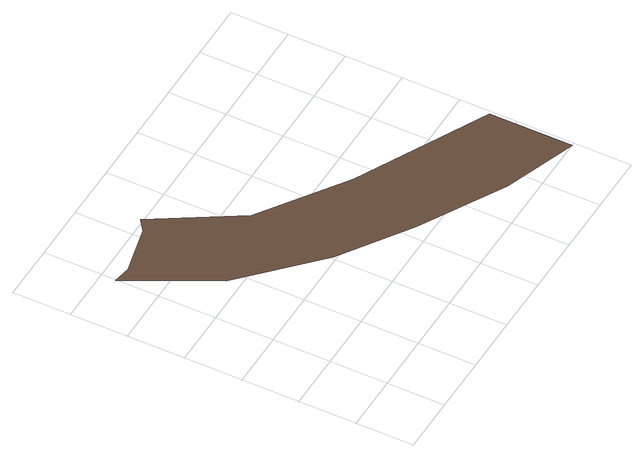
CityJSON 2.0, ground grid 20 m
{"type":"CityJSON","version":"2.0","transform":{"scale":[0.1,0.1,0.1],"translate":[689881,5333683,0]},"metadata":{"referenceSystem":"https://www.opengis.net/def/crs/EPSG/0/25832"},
"CityObjects":{
"railway1":{"type":"Railway","attributes":{"description":"Tran009 is a railway object which has LOD0 representation as MultiSurface","name":"Transportation 009"},"geometry":[{"type":"MultiSurface","lod":"0","boundaries":[[[0,1,2,3,4,5,6,7,8,9,10,11]]]}]}
},
"vertices":[
[740,520,0],[450,720,0],[270,1010,0],[230,980,0],[60,940,0],[0,950,0],[160,650,0],[410,410,0],[650,250,0],[940,90,0],[1190,0,0],[1190,290,0]
]}
